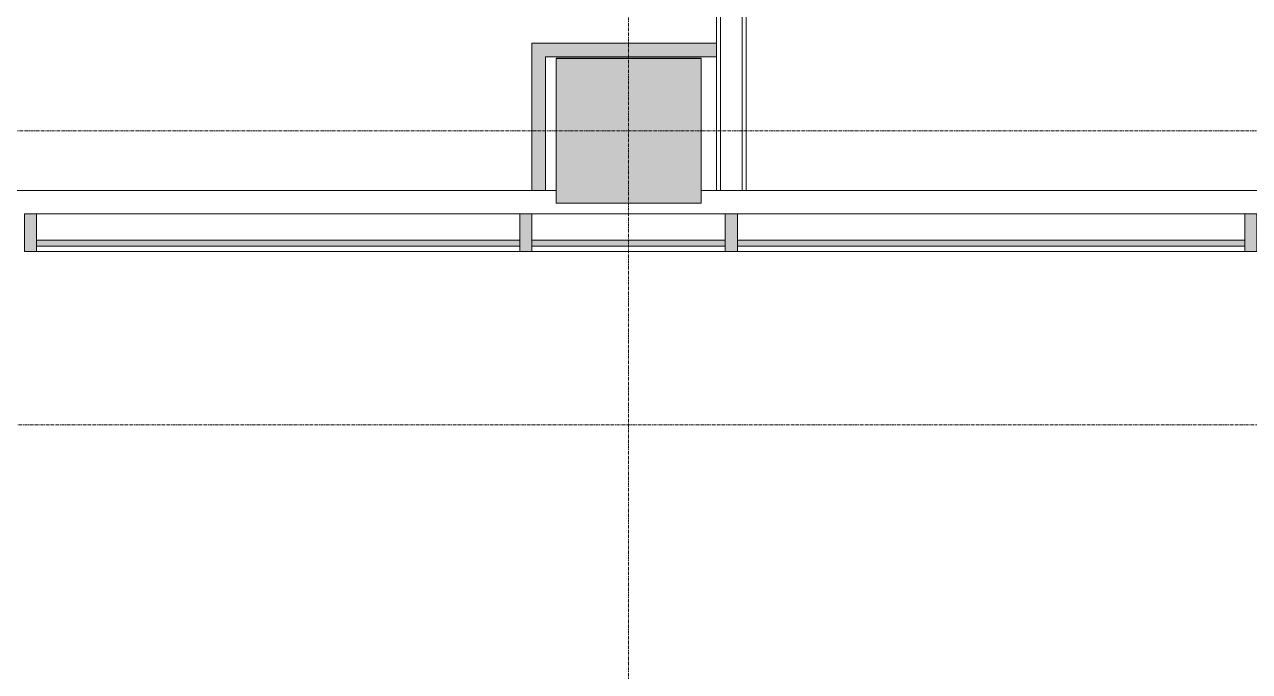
# Model space of a CAD drawing. Header units: inches. Extents: x 2468 to 4886, y -16 to 1381.
# Drawn here: x 4112 to 4314.8, y 250.6 to 357.7 of the extents above; entities that cross this region are included whole.
import ezdxf

# ---------------------------------------------------------------- set-up
doc = ezdxf.new("R2010")
doc.units = ezdxf.units.IN
doc.header["$MEASUREMENT"] = 0
doc.linetypes.add('Grid Line 1_2_', pattern=[0.875, 0.5, -0.125, 0.125, -0.125])
for name, color, linetype, lineweight in [('7200-WISCONSIN-AVE-6TH-FLOOR-031418_dwg', 8, 'Continuous', 9), ('A-GLAZ-CURT', 52, 'Continuous', 9), ('A-GLAZ-CWMG', 51, 'Continuous', 13), ('A-WALL', 113, 'Continuous', 13), ('A-WALL-PATT', 111, 'Continuous', 13), ('Bb-col', 7, 'Continuous', 9), ('Bb-cor', 7, 'Continuous', 9), ('Bb-mullion', 7, 'Continuous', 9), ('I-WALL', 2, 'Continuous', 13), ('S-COLS', 52, 'Continuous', 13), ('S-GRID', 1, 'Continuous', 9)]:
    doc.layers.add(name, color=color, linetype=linetype, lineweight=lineweight)

# ---------------------------------------------------------------- blocks, each defined once
blk = doc.blocks.new('Concrete-Rectangular-Column - 24 x 24-4901126-6TH FLOOR POWER _ SIGNAL')
at = {"layer": 'S-COLS', "lineweight": 9}
blk.add_hatch(color=7, dxfattribs=at).paths.add_polyline_path([(-12, -12), (12, -12), (12, 12), (-12, 12), (-12, 8.85)], flags=0)
at = {"layer": 'S-COLS', "color": 8, "lineweight": 20}
for p, q in [((12, 12), (-12, 12)), ((-12, 12), (-12, -12)), ((12, -12), (12, 12)), ((-12, -12), (12, -12))]:
    blk.add_line(p, q, dxfattribs=at)
blk = doc.blocks.new('System Panel - Glazed-5927107-6TH FLOOR POWER _ SIGNAL')
at = {"layer": 'A-GLAZ-CURT'}
blk.add_hatch(color=7, dxfattribs=at).paths.add_polyline_path([(40, -0.5), (40, 0.5), (-40, 0.5), (-40, -0.5)], flags=0)
at = {"layer": 'A-GLAZ-CURT', "color": 8, "lineweight": 20}
for p, q in [((40, 0.5), (-40, 0.5)), ((-40, 0.5), (-40, -0.5)), ((40, -0.5), (40, 0.5)), ((-40, -0.5), (40, -0.5))]:
    blk.add_line(p, q, dxfattribs=at)
blk = doc.blocks.new('System Panel - Glazed-5927111-6TH FLOOR POWER _ SIGNAL')
at = {"layer": 'A-GLAZ-CURT'}
blk.add_hatch(color=7, dxfattribs=at).paths.add_polyline_path([(16, -0.5), (16, 0.5), (-16, 0.5), (-16, -0.5)], flags=0)
at = {"layer": 'A-GLAZ-CURT', "color": 8, "lineweight": 20}
for p, q in [((16, 0.5), (-16, 0.5)), ((-16, 0.5), (-16, -0.5)), ((16, -0.5), (16, 0.5)), ((-16, -0.5), (16, -0.5))]:
    blk.add_line(p, q, dxfattribs=at)
blk = doc.blocks.new('System Panel - Glazed-5927110-6TH FLOOR POWER _ SIGNAL')
at = {"layer": 'A-GLAZ-CURT'}
blk.add_hatch(color=7, dxfattribs=at).paths.add_polyline_path([(42, -0.5), (42, 0.5), (-42, 0.5), (-42, -0.5)], flags=0)
at = {"layer": 'A-GLAZ-CURT', "color": 8, "lineweight": 20}
for p, q in [((42, 0.5), (-42, 0.5)), ((-42, 0.5), (-42, -0.5)), ((42, -0.5), (42, 0.5)), ((-42, -0.5), (42, -0.5))]:
    blk.add_line(p, q, dxfattribs=at)
blk = doc.blocks.new('Rectangular Mullion - 2_ x 6_ rectangular-5927116-6TH FLOOR POWER _ SIGNAL')
at = {"layer": 'A-GLAZ-CWMG', "lineweight": 9}
blk.add_hatch(color=7, dxfattribs=at).paths.add_polyline_path([(-1, 1.37), (1, 1.37), (1, -4.88), (-1, -4.88), (-1, -3.1)], flags=0)
at = {"layer": 'A-GLAZ-CWMG', "color": 8, "lineweight": 20}
for p, q in [((-1, 1.37), (1, 1.37)), ((-1, -4.88), (-1, 1.37)), ((1, 1.37), (1, -4.88)), ((1, -4.88), (-1, -4.88))]:
    blk.add_line(p, q, dxfattribs=at)
blk = doc.blocks.new('Rectangular Mullion - 2_ x 6_ rectangular-5909328-6TH FLOOR POWER _ SIGNAL')
at = {"layer": 'A-GLAZ-CWMG', "lineweight": 9}
for p, q in [((3592, 326.38), (3512, 326.38)), ((3592, 320.13), (3512, 320.13))]:
    blk.add_line(p, q, dxfattribs=at)
blk = doc.blocks.new('Rectangular Mullion - 2_ x 6_ rectangular-5909332-6TH FLOOR POWER _ SIGNAL')
at = {"layer": 'A-GLAZ-CWMG', "lineweight": 9}
for p, q in [((3988, 326.38), (3956, 326.38)), ((3988, 320.13), (3956, 320.13))]:
    blk.add_line(p, q, dxfattribs=at)
blk = doc.blocks.new('Rectangular Mullion - 2_ x 6_ rectangular-5909331-6TH FLOOR POWER _ SIGNAL')
at = {"layer": 'A-GLAZ-CWMG', "lineweight": 9}
for p, q in [((3954, 326.38), (3870, 326.38)), ((3954, 320.13), (3870, 320.13))]:
    blk.add_line(p, q, dxfattribs=at)
blk = doc.blocks.new('7200-WISCONSIN-AVE-6TH-FLOOR-031418_dwg-5450642-6TH FLOOR POWER _ SIGNAL')
at = {"layer": 'Bb-col'}
blk.add_line((4224, 352.13), (4200, 352.13), dxfattribs=at)
at = {"layer": 'Bb-cor'}
for p, q in [((4231.44, 330.25), (4316, 330.25)), ((4114, 320.12), (4194, 320.12))]:
    blk.add_line(p, q, dxfattribs=at)
at = {"layer": 'Bb-mullion'}
blk.add_line((4112, 320.12), (4114, 320.12), dxfattribs=at)

msp = doc.modelspace()

# ---------------------------------------------------------------- hatches: boundary and pattern name
at = {"layer": 'A-WALL-PATT', "lineweight": 9}
h = msp.add_hatch(dxfattribs=at)
h.set_pattern_fill('FP_1', color=256, style=0, pattern_type=2)
h.set_pattern_definition([(0, (0, 0), (30.72, 7.68), [1.267, -21.773, 1.267, -21.773, -122.88]), (0, (0, 0), (30.72, 7.68), [-46.08, 1.267, -44.813, 1.267, -21.773, -53.76]), (0, (0, 0), (30.72, 7.68), [-115.2, 1.267, -14.093, 1.267, -37.133]), (120, (11.52, 3.84), (-22.011075, 22.7643), [1.267, -21.773, 1.267, -21.773, -122.88]), (120, (11.52, 3.84), (-22.011075, 22.7643), [-46.08, 1.267, -44.813, 1.267, -21.773, -53.76]), (120, (11.52, 3.84), (-22.011075, 22.7643), [-115.2, 1.267, -14.093, 1.267, -37.133]), (240, (15.36, 19.2), (-8.708925, -30.4443), [1.267, -21.773, 1.267, -21.773, -122.88]), (240, (15.36, 19.2), (-8.708925, -30.4443), [-46.08, 1.267, -44.813, 1.267, -21.773, -53.76]), (240, (15.36, 19.2), (-8.708925, -30.4443), [-115.2, 1.267, -14.093, 1.267, -37.133])])
h.paths.add_polyline_path([(4227.19, 330.25), (4227.19, 504.9), (4226.56, 504.9), (4226.56, 330.25)], flags=0)
for points in [[(4226.56, 352.38), (4226.56, 354.63), (4196, 354.63), (4196, 352.38), (4225.25, 352.38)], [(4196, 330.25), (4198.25, 330.25), (4198.25, 352.38), (4196, 352.38)]]:
    msp.add_hatch(color=7, dxfattribs=at).paths.add_polyline_path(points, flags=0)

# ---------------------------------------------------------------- linework, layer by layer
at = {"layer": 'A-WALL'}
for p, q in [((4227.19, 504.9), (4227.19, 330.25)), ((4230.81, 504.9), (4230.81, 330.25))]:
    msp.add_line(p, q, dxfattribs=at)
at = {"layer": 'A-WALL', "lineweight": 9}
for p, q in [((4076.87, 330.25), (4196, 330.25)), ((4198.25, 330.25), (4200, 330.25)), ((4224, 330.25), (4226.56, 330.25)), ((4231.44, 330.25), (4406.87, 330.25))]:
    msp.add_line(p, q, dxfattribs=at)
at = {"layer": 'I-WALL'}
for p, q in [((4226.56, 504.9), (4226.56, 354.63)), ((4231.44, 330.25), (4231.44, 504.9)), ((4226.56, 352.38), (4226.56, 330.25)), ((4226.56, 330.25), (4231.44, 330.25))]:
    msp.add_line(p, q, dxfattribs=at)
at = {"layer": 'I-WALL', "color": 8, "lineweight": 20}
for p, q in [((4226.56, 354.63), (4196, 354.63)), ((4196, 354.63), (4196, 330.25)), ((4226.56, 352.38), (4226.56, 354.63)), ((4198.25, 352.38), (4226.56, 352.38)), ((4198.25, 330.25), (4198.25, 352.38)), ((4196, 330.25), (4198.25, 330.25))]:
    msp.add_line(p, q, dxfattribs=at)
at = {"layer": 'S-GRID', "linetype": 'Grid Line 1_2_'}
for p, q in [((4212, -16.1), (4212, 1356.78)), ((4862.49, 340.12), (2467.88, 340.12)), ((2467.88, 291.42), (4862.49, 291.42))]:
    msp.add_line(p, q, dxfattribs=at)

# ---------------------------------------------------------------- block references
at = {"layer": '7200-WISCONSIN-AVE-6TH-FLOOR-031418_dwg', "color": 7}
msp.add_blockref('7200-WISCONSIN-AVE-6TH-FLOOR-031418_dwg-5450642-6TH FLOOR POWER _ SIGNAL', (0, 0), dxfattribs=at)
msp.add_blockref('7200-WISCONSIN-AVE-6TH-FLOOR-031418_dwg-5450642-6TH FLOOR POWER _ SIGNAL', (0, 0), dxfattribs=at)
msp.add_blockref('7200-WISCONSIN-AVE-6TH-FLOOR-031418_dwg-5450642-6TH FLOOR POWER _ SIGNAL', (0, 0), dxfattribs=at)
at = {"layer": 'A-GLAZ-CURT'}
for name, p in [('System Panel - Glazed-5927107-6TH FLOOR POWER _ SIGNAL', (4154, 321.5)), ('System Panel - Glazed-5927111-6TH FLOOR POWER _ SIGNAL', (4212, 321.5)), ('System Panel - Glazed-5927110-6TH FLOOR POWER _ SIGNAL', (4272, 321.5))]:
    msp.add_blockref(name, p, dxfattribs=at)
at = {"layer": 'A-GLAZ-CWMG', "lineweight": 9, "extrusion": (0, 0, -1), "rotation": 180}
for p in [(-4113, 321.5), (-4195, 321.5), (-4229, 321.5), (-4315, 321.5)]:
    msp.add_blockref('Rectangular Mullion - 2_ x 6_ rectangular-5927116-6TH FLOOR POWER _ SIGNAL', p, dxfattribs=at)
at = {"layer": 'A-GLAZ-CWMG', "lineweight": 9}
for name, p in [('Rectangular Mullion - 2_ x 6_ rectangular-5909328-6TH FLOOR POWER _ SIGNAL', (602, 0)), ('Rectangular Mullion - 2_ x 6_ rectangular-5909332-6TH FLOOR POWER _ SIGNAL', (240, 0)), ('Rectangular Mullion - 2_ x 6_ rectangular-5909331-6TH FLOOR POWER _ SIGNAL', (360, 0))]:
    msp.add_blockref(name, p, dxfattribs=at)
at = {"layer": 'S-COLS', "lineweight": 9}
msp.add_blockref('Concrete-Rectangular-Column - 24 x 24-4901126-6TH FLOOR POWER _ SIGNAL', (4212, 340.12), dxfattribs=at)

doc.saveas('drawing.dxf')
